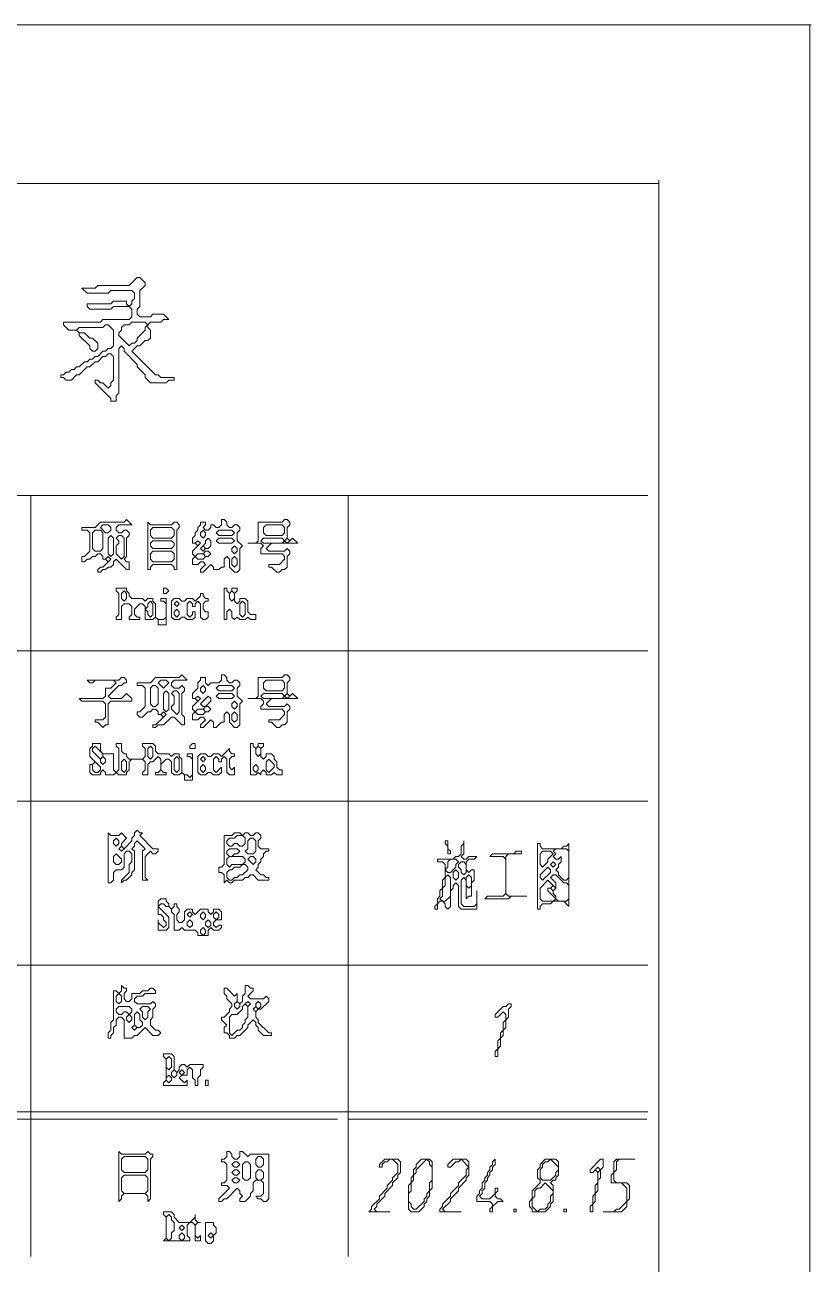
# Model space of a CAD drawing. Extents: x 58 to 1298, y 68 to 1824.
# Drawn here: x 999.3 to 1298, y 1353.1 to 1824 of the extents above; entities that cross this region are included whole.
import ezdxf

# ---------------------------------------------------------------- set-up
doc = ezdxf.new("R2010")
doc.units = 0
doc.layers.add('TRACE_STRAIGHT', color=5, linetype='Continuous', lineweight=0)
doc.layers.add('TRACE_TEXT_SYMBOL', color=6, linetype='Continuous', lineweight=0)

msp = doc.modelspace()

# ---------------------------------------------------------------- linework, layer by layer
at = {"layer": 'TRACE_STRAIGHT', "color": 5}
for p, q in [((59, 1824), (1298, 1824)), ((1297.54, 1824), (1297.54, 67.92)), ((205.36, 1763.68), (1240.14, 1763.68)), ((1240.14, 1765), (1240.14, 127)), ((675, 1645.23), (1236, 1645.23)), ((1001.62, 1645.23), (1001.62, 1356)), ((1122.13, 1645.23), (1122.13, 1356)), ((675, 1586.1), (1236, 1586.1)), ((675, 1529), (1236, 1529)), ((675, 1466.73), (1236, 1466.73)), ((208, 1410.96), (1236, 1410.96)), ((799.37, 1408.29), (1001.62, 1408.29)), ((1001.62, 1408.29), (1118.12, 1408.29)), ((1122.13, 1408.29), (1235.62, 1408.29))]:
    msp.add_line(p, q, dxfattribs=at)
at = {"layer": 'TRACE_TEXT_SYMBOL', "color": 6}
for points in [[(1042, 1728), (1039, 1725), (1027, 1725), (1026, 1724), (1021, 1724), (1023, 1722), (1031, 1722), (1032, 1723), (1040, 1723), (1041, 1722), (1041, 1720), (1040, 1719), (1040, 1718), (1039, 1717), (1038, 1718), (1038, 1719), (1033, 1719), (1032, 1718), (1023, 1718), (1023, 1717), (1024, 1716), (1032, 1716), (1033, 1717), (1039, 1717), (1040, 1716), (1040, 1713), (1039, 1712), (1029, 1712), (1028, 1711), (1014, 1711), (1014, 1710), (1016, 1708), (1019, 1708), (1020, 1707), (1020, 1706), (1024, 1702), (1024, 1701), (1025, 1700), (1026, 1700), (1027, 1701), (1027, 1703), (1025, 1705), (1024, 1705), (1022, 1707), (1020, 1707), (1019, 1708), (1020, 1709), (1029, 1709), (1030, 1710), (1031, 1710), (1033, 1708), (1033, 1702), (1032, 1701), (1031, 1701), (1030, 1700), (1029, 1700), (1027, 1698), (1026, 1698), (1025, 1697), (1024, 1697), (1023, 1696), (1022, 1696), (1020, 1694), (1019, 1694)], [(1052, 1712), (1054, 1712), (1052, 1714), (1048, 1714), (1047, 1713), (1043, 1713), (1042, 1714), (1042, 1716), (1043, 1717), (1043, 1723), (1045, 1725), (1045, 1726), (1043, 1728), (1042, 1728)], [(1019, 1694), (1018, 1693), (1017, 1693), (1016, 1692), (1015, 1692), (1014, 1691), (1013, 1691), (1013, 1690), (1014, 1690), (1015, 1689), (1017, 1689), (1019, 1691), (1020, 1691), (1023, 1694), (1024, 1694), (1026, 1696), (1027, 1696), (1029, 1698), (1030, 1698), (1031, 1699), (1032, 1699), (1033, 1698), (1033, 1689), (1032, 1688), (1032, 1687), (1031, 1686), (1029, 1688), (1028, 1688), (1027, 1689), (1026, 1689), (1026, 1688), (1032, 1682), (1032, 1681), (1034, 1681), (1034, 1683), (1035, 1684), (1035, 1701), (1036, 1702), (1037, 1701), (1037, 1700), (1042, 1695), (1042, 1694), (1045, 1691), (1045, 1690), (1047, 1688), (1053, 1688), (1054, 1689), (1056, 1689), (1056, 1690), (1051, 1690), (1050, 1691), (1049, 1691), (1040, 1700), (1042, 1702), (1043, 1702), (1045, 1704), (1046, 1704), (1047, 1705), (1047, 1708), (1046, 1709), (1046, 1710), (1047, 1711), (1051, 1711), (1052, 1712)], [(1025, 1551), (1025, 1550), (1024, 1549), (1024, 1546), (1026, 1544), (1025, 1543), (1024, 1543), (1024, 1540), (1025, 1539), (1028, 1539), (1028, 1540), (1029, 1541), (1030, 1540), (1030, 1539), (1033, 1539), (1034, 1540), (1035, 1539), (1038, 1539), (1038, 1540), (1039, 1541), (1039, 1544), (1040, 1545), (1044, 1545), (1045, 1544), (1045, 1541), (1044, 1540), (1044, 1539), (1046, 1539), (1046, 1543), (1047, 1544), (1048, 1544), (1050, 1546), (1051, 1545), (1051, 1541), (1050, 1540), (1049, 1540), (1049, 1539), (1053, 1539), (1053, 1540), (1052, 1540), (1051, 1541), (1051, 1543), (1053, 1545), (1054, 1545), (1055, 1544), (1055, 1540), (1056, 1539), (1058, 1539), (1059, 1540), (1060, 1539), (1060, 1537), (1063, 1537), (1063, 1547), (1061, 1547), (1061, 1546), (1062, 1546), (1063, 1545), (1063, 1539), (1062, 1538), (1061, 1539), (1060, 1539), (1059, 1540), (1059, 1545), (1058, 1546)], [(1058, 1546), (1058, 1547), (1056, 1547), (1055, 1546), (1054, 1547), (1050, 1547), (1049, 1548), (1049, 1550), (1048, 1551), (1044, 1551), (1044, 1550), (1045, 1549), (1045, 1546), (1044, 1545), (1039, 1545), (1038, 1546), (1038, 1547), (1037, 1547), (1036, 1548), (1036, 1551), (1034, 1551), (1034, 1550), (1035, 1549), (1035, 1541), (1034, 1540), (1033, 1541), (1033, 1547), (1029, 1547), (1028, 1548), (1028, 1551), (1025, 1551)], [(1051, 1492), (1050, 1491), (1050, 1486), (1051, 1486), (1052, 1485), (1052, 1484), (1053, 1483), (1053, 1482), (1052, 1481), (1050, 1483), (1050, 1484), (1050, 1480), (1053, 1480), (1054, 1481), (1054, 1485), (1050, 1489), (1051, 1490), (1052, 1490), (1053, 1489), (1054, 1489), (1055, 1488), (1055, 1487), (1056, 1486), (1056, 1480), (1058, 1480), (1059, 1481), (1060, 1480), (1064, 1480), (1065, 1479), (1065, 1478), (1069, 1478), (1069, 1480), (1070, 1481), (1071, 1480), (1073, 1480), (1074, 1481), (1074, 1482), (1073, 1482), (1072, 1481), (1071, 1482), (1071, 1483), (1072, 1484), (1074, 1484), (1074, 1487), (1073, 1488), (1071, 1488), (1071, 1487), (1070, 1486), (1069, 1487), (1069, 1488), (1066, 1488), (1064, 1486), (1063, 1487), (1063, 1488), (1061, 1488), (1060, 1487), (1060, 1484), (1059, 1483), (1058, 1483), (1057, 1484), (1057, 1486), (1058, 1487), (1058, 1488), (1057, 1489)], [(1057, 1489), (1057, 1490), (1056, 1490), (1056, 1489), (1055, 1488), (1054, 1489), (1054, 1490), (1053, 1491), (1053, 1492), (1051, 1492)]]:
    msp.add_lwpolyline(points, dxfattribs=at)
for points in [[(1039, 1710), (1040, 1711), (1045, 1711), (1046, 1710), (1045, 1709), (1045, 1708), (1042, 1705), (1042, 1704), (1041, 1703), (1040, 1703), (1039, 1702), (1035, 1706), (1035, 1707), (1036, 1708), (1036, 1709), (1037, 1710)], [(1038, 1636), (1037, 1635), (1028, 1635), (1026, 1633), (1021, 1633), (1021, 1632), (1023, 1632), (1024, 1631), (1024, 1624), (1022, 1622), (1021, 1622), (1021, 1620), (1022, 1620), (1023, 1621), (1024, 1621), (1025, 1622), (1026, 1622), (1027, 1623), (1028, 1623), (1029, 1622), (1029, 1621), (1030, 1621), (1031, 1620), (1029, 1618), (1028, 1618), (1027, 1617), (1027, 1616), (1028, 1616), (1029, 1617), (1030, 1617), (1031, 1618), (1032, 1618), (1033, 1619), (1033, 1620), (1034, 1621), (1038, 1617), (1039, 1617), (1039, 1620), (1038, 1620), (1037, 1621), (1038, 1622), (1038, 1629), (1039, 1630), (1039, 1631), (1038, 1632), (1037, 1632), (1036, 1631), (1035, 1631), (1034, 1632), (1034, 1633), (1035, 1634), (1040, 1634)], [(1028, 1633), (1029, 1634), (1031, 1634), (1032, 1633), (1032, 1632), (1031, 1631), (1030, 1631)], [(1046, 1635), (1046, 1617), (1047, 1617), (1047, 1618), (1048, 1619), (1055, 1619), (1056, 1618), (1056, 1617), (1057, 1617), (1057, 1632), (1058, 1633), (1058, 1634), (1057, 1635), (1056, 1635), (1055, 1634), (1047, 1634)], [(1074, 1636), (1074, 1634), (1073, 1633), (1072, 1633), (1071, 1634), (1070, 1634), (1070, 1633), (1069, 1632), (1068, 1632), (1067, 1633), (1068, 1634), (1068, 1635), (1066, 1635), (1066, 1634), (1065, 1633), (1065, 1632), (1064, 1631), (1064, 1630), (1063, 1629), (1063, 1627), (1064, 1627), (1065, 1626), (1063, 1624), (1063, 1623), (1064, 1622), (1063, 1621), (1063, 1619), (1065, 1619), (1066, 1620), (1067, 1620), (1068, 1619), (1066, 1617), (1066, 1616), (1067, 1616), (1070, 1619), (1071, 1618), (1071, 1617), (1073, 1617), (1074, 1618), (1075, 1618), (1075, 1621), (1076, 1622), (1077, 1621), (1077, 1618), (1079, 1616), (1080, 1616), (1081, 1617), (1081, 1625), (1082, 1626), (1080, 1628), (1080, 1631), (1081, 1632), (1081, 1633), (1080, 1634), (1079, 1634), (1078, 1633), (1077, 1633), (1076, 1634), (1076, 1635), (1075, 1636)], [(1098, 1636), (1097, 1635), (1088, 1635), (1088, 1628), (1087, 1627), (1084, 1627), (1089, 1627), (1090, 1626), (1089, 1625), (1089, 1623), (1097, 1623), (1098, 1622), (1098, 1621), (1096, 1619), (1092, 1619), (1092, 1618), (1093, 1618), (1095, 1616), (1096, 1616), (1097, 1617), (1098, 1617), (1099, 1618), (1099, 1622), (1100, 1623), (1100, 1624), (1099, 1625), (1098, 1624), (1092, 1624), (1091, 1625), (1093, 1627), (1103, 1627), (1101, 1629), (1100, 1628), (1099, 1629), (1099, 1633), (1100, 1634), (1100, 1635), (1099, 1636)], [(1090, 1633), (1091, 1634), (1097, 1634), (1098, 1633), (1098, 1631), (1097, 1630), (1091, 1630), (1090, 1631)], [(1025, 1631), (1026, 1632), (1028, 1632), (1029, 1631), (1029, 1625), (1028, 1624), (1026, 1624), (1025, 1625)], [(1031, 1629), (1032, 1630), (1033, 1629), (1033, 1623), (1032, 1622), (1031, 1623)], [(1034, 1629), (1035, 1630), (1036, 1630), (1037, 1629), (1037, 1622), (1036, 1621), (1034, 1623), (1034, 1626), (1035, 1627), (1035, 1628)], [(1047, 1632), (1048, 1633), (1055, 1633), (1056, 1632), (1056, 1630), (1055, 1629), (1048, 1629), (1047, 1630)], [(1066, 1631), (1067, 1632), (1068, 1631), (1068, 1630), (1067, 1629), (1066, 1630)], [(1072, 1631), (1073, 1632), (1078, 1632), (1079, 1631), (1078, 1630), (1073, 1630)], [(1047, 1627), (1048, 1628), (1055, 1628), (1056, 1627), (1056, 1626), (1055, 1625), (1048, 1625), (1047, 1626)], [(1064, 1627), (1065, 1628), (1066, 1627), (1065, 1626)], [(1066, 1625), (1067, 1626), (1068, 1625), (1067, 1624)], [(1068, 1628), (1069, 1629), (1070, 1628), (1070, 1626), (1069, 1625), (1068, 1625), (1067, 1626), (1068, 1627)], [(1072, 1628), (1073, 1629), (1078, 1629), (1079, 1628), (1078, 1627), (1073, 1627)], [(1078, 1625), (1079, 1626), (1080, 1625), (1080, 1624), (1079, 1623), (1078, 1624)], [(1089, 1628), (1090, 1629), (1097, 1629), (1098, 1628), (1097, 1627), (1090, 1627)], [(1098, 1628), (1099, 1629), (1100, 1628), (1099, 1627)], [(1030, 1621), (1031, 1622), (1032, 1621), (1031, 1620)], [(1047, 1623), (1048, 1624), (1055, 1624), (1056, 1623), (1056, 1621), (1055, 1620), (1048, 1620), (1047, 1621)], [(1064, 1622), (1065, 1623), (1067, 1623), (1068, 1622), (1067, 1621), (1065, 1621)], [(1067, 1623), (1068, 1624), (1069, 1624), (1070, 1623), (1069, 1622), (1068, 1622)], [(1078, 1621), (1079, 1622), (1080, 1621), (1080, 1619), (1079, 1618), (1078, 1619)], [(1034, 1610), (1034, 1609), (1035, 1608), (1035, 1600), (1034, 1599), (1034, 1598), (1036, 1598), (1036, 1603), (1037, 1604), (1039, 1604), (1040, 1603), (1040, 1600), (1039, 1599), (1039, 1598), (1043, 1598), (1043, 1599), (1042, 1599), (1041, 1600), (1041, 1602), (1043, 1604), (1044, 1604), (1045, 1603), (1045, 1598), (1048, 1598), (1049, 1599), (1050, 1598), (1050, 1596), (1053, 1596), (1053, 1606), (1051, 1606), (1051, 1605), (1052, 1605), (1053, 1604), (1053, 1599), (1052, 1598), (1050, 1598), (1049, 1599), (1049, 1604), (1048, 1605), (1048, 1606), (1046, 1606), (1045, 1605), (1044, 1606), (1040, 1606), (1039, 1607), (1039, 1608), (1038, 1609), (1038, 1610)], [(1036, 1608), (1037, 1609), (1038, 1608), (1038, 1606), (1037, 1605), (1036, 1606)], [(1052, 1610), (1052, 1608), (1053, 1608), (1054, 1609), (1053, 1610)], [(1066, 1608), (1066, 1607), (1064, 1605), (1063, 1606), (1061, 1606), (1060, 1605), (1059, 1605), (1058, 1606), (1056, 1606), (1055, 1605), (1055, 1599), (1056, 1598), (1058, 1598), (1059, 1599), (1060, 1599), (1061, 1598), (1063, 1598), (1064, 1599), (1064, 1601), (1063, 1601), (1063, 1600), (1062, 1599), (1061, 1600), (1061, 1604), (1062, 1605), (1063, 1604), (1063, 1603), (1064, 1603), (1064, 1604), (1065, 1605), (1066, 1604), (1066, 1599), (1067, 1598), (1068, 1598), (1069, 1599), (1069, 1601), (1068, 1601), (1067, 1602), (1067, 1604), (1068, 1605), (1069, 1605), (1069, 1606), (1068, 1606), (1067, 1607), (1067, 1608)], [(1075, 1610), (1075, 1598), (1076, 1598), (1076, 1601), (1077, 1602), (1078, 1601), (1078, 1599), (1079, 1598), (1080, 1599), (1081, 1598), (1083, 1598), (1084, 1599), (1085, 1598), (1087, 1598), (1087, 1600), (1085, 1600), (1084, 1601), (1084, 1605), (1083, 1606), (1081, 1606), (1081, 1605), (1080, 1604), (1079, 1605), (1079, 1608), (1080, 1609), (1080, 1610), (1078, 1610), (1078, 1609), (1077, 1608), (1076, 1609), (1076, 1610)], [(1077, 1608), (1078, 1609), (1079, 1608), (1079, 1606), (1078, 1605), (1077, 1606)], [(1046, 1604), (1047, 1605), (1048, 1604), (1048, 1600), (1047, 1599), (1046, 1600), (1046, 1601), (1045, 1602), (1046, 1603)], [(1056, 1604), (1057, 1605), (1058, 1604), (1057, 1603)], [(1056, 1601), (1057, 1602), (1058, 1601), (1058, 1600), (1057, 1599), (1056, 1600)], [(1081, 1604), (1082, 1605), (1083, 1604), (1083, 1600), (1082, 1599), (1081, 1600)], [(1036, 1576), (1035, 1575), (1023, 1575), (1024, 1574), (1025, 1574), (1026, 1575), (1033, 1575), (1034, 1574), (1032, 1572), (1030, 1572), (1030, 1569), (1029, 1568), (1020, 1568), (1021, 1567), (1029, 1567), (1030, 1566), (1030, 1561), (1029, 1560), (1026, 1560), (1026, 1559), (1027, 1559), (1029, 1557), (1030, 1558), (1031, 1558), (1031, 1566), (1032, 1567), (1040, 1567), (1040, 1568), (1038, 1570), (1036, 1568), (1032, 1568), (1031, 1569), (1035, 1573), (1036, 1573), (1037, 1574), (1038, 1574), (1038, 1575), (1037, 1576)], [(1059, 1577), (1058, 1576), (1049, 1576), (1047, 1574), (1042, 1574), (1042, 1573), (1044, 1573), (1045, 1572), (1045, 1565), (1043, 1563), (1042, 1563), (1042, 1562), (1043, 1561), (1044, 1561), (1046, 1563), (1047, 1563), (1048, 1564), (1049, 1564), (1050, 1563), (1050, 1562), (1051, 1562), (1052, 1561), (1049, 1558), (1048, 1558), (1048, 1557), (1049, 1557), (1050, 1558), (1052, 1558), (1055, 1561), (1056, 1561), (1059, 1558), (1060, 1558), (1060, 1561), (1059, 1562), (1059, 1570), (1060, 1571), (1060, 1572), (1059, 1573), (1058, 1572), (1056, 1572), (1055, 1573), (1055, 1574), (1056, 1575), (1061, 1575)], [(1047, 1572), (1048, 1573), (1049, 1573), (1050, 1572), (1050, 1566), (1049, 1565), (1048, 1565), (1047, 1566)], [(1050, 1574), (1051, 1575), (1053, 1575), (1054, 1574), (1052, 1572)], [(1074, 1577), (1074, 1575), (1073, 1574), (1070, 1574), (1069, 1573), (1068, 1574), (1068, 1576), (1066, 1576), (1066, 1575), (1065, 1574), (1065, 1572), (1063, 1570), (1063, 1568), (1064, 1568), (1065, 1567), (1063, 1565), (1063, 1564), (1064, 1563), (1063, 1562), (1063, 1560), (1065, 1560), (1066, 1561), (1067, 1561), (1068, 1560), (1066, 1558), (1066, 1557), (1067, 1557), (1070, 1560), (1071, 1559), (1071, 1557), (1072, 1557), (1074, 1559), (1075, 1559), (1075, 1562), (1076, 1563), (1077, 1562), (1077, 1559), (1079, 1557), (1080, 1557), (1081, 1558), (1081, 1566), (1082, 1567), (1080, 1569), (1080, 1572), (1081, 1573), (1081, 1574), (1080, 1575), (1079, 1575), (1078, 1574), (1077, 1574), (1076, 1575), (1076, 1576), (1075, 1577)], [(1066, 1572), (1067, 1573), (1068, 1572), (1068, 1571), (1067, 1570), (1066, 1571)], [(1072, 1572), (1073, 1573), (1078, 1573), (1079, 1572), (1078, 1571), (1073, 1571)], [(1098, 1577), (1097, 1576), (1088, 1576), (1088, 1569), (1087, 1568), (1084, 1568), (1089, 1568), (1090, 1567), (1090, 1566), (1089, 1565), (1089, 1564), (1097, 1564), (1098, 1563), (1098, 1562), (1096, 1560), (1092, 1560), (1092, 1559), (1093, 1559), (1095, 1557), (1096, 1557), (1097, 1558), (1098, 1558), (1099, 1559), (1099, 1563), (1100, 1564), (1100, 1565), (1099, 1566), (1098, 1565), (1092, 1565), (1091, 1566), (1093, 1568), (1103, 1568), (1101, 1570), (1100, 1569), (1099, 1570), (1099, 1574), (1100, 1575), (1100, 1576), (1099, 1577)], [(1090, 1574), (1091, 1575), (1097, 1575), (1098, 1574), (1098, 1572), (1097, 1571), (1091, 1571), (1090, 1572)], [(1052, 1570), (1053, 1571), (1054, 1570), (1054, 1564), (1053, 1563), (1052, 1564)], [(1055, 1570), (1056, 1571), (1057, 1571), (1058, 1570), (1058, 1563), (1057, 1562), (1055, 1564), (1055, 1565), (1056, 1566), (1056, 1569)], [(1064, 1568), (1065, 1569), (1066, 1568), (1065, 1567)], [(1069, 1569), (1070, 1568), (1070, 1567), (1068, 1565), (1067, 1565), (1066, 1566)], [(1072, 1569), (1073, 1570), (1078, 1570), (1079, 1569), (1078, 1568), (1073, 1568)], [(1089, 1569), (1090, 1570), (1097, 1570), (1098, 1569), (1097, 1568), (1090, 1568)], [(1098, 1569), (1099, 1570), (1100, 1569), (1099, 1568)], [(1064, 1563), (1065, 1564), (1067, 1564), (1068, 1563), (1067, 1562), (1065, 1562)], [(1067, 1564), (1068, 1565), (1069, 1565), (1070, 1564), (1069, 1563), (1068, 1563)], [(1078, 1566), (1079, 1567), (1080, 1566), (1080, 1565), (1079, 1564), (1078, 1565)], [(1051, 1562), (1052, 1563), (1053, 1562), (1052, 1561)], [(1078, 1562), (1079, 1563), (1080, 1562), (1080, 1560), (1079, 1559), (1078, 1560)], [(1025, 1549), (1026, 1550), (1029, 1547), (1029, 1546), (1028, 1545), (1025, 1548)], [(1046, 1549), (1047, 1550), (1048, 1549), (1048, 1546), (1047, 1545), (1046, 1546)], [(1063, 1551), (1062, 1550), (1062, 1549), (1064, 1549), (1064, 1551)], [(1085, 1551), (1085, 1539), (1087, 1539), (1088, 1540), (1089, 1539), (1089, 1540), (1090, 1541), (1091, 1540), (1091, 1539), (1093, 1539), (1094, 1540), (1095, 1539), (1097, 1539), (1097, 1541), (1096, 1541), (1095, 1542), (1095, 1544), (1094, 1545), (1094, 1546), (1093, 1547), (1091, 1547), (1091, 1546), (1090, 1545), (1089, 1546), (1089, 1549), (1090, 1550), (1090, 1551), (1088, 1551), (1088, 1550), (1087, 1549), (1086, 1550), (1086, 1551)], [(1087, 1549), (1088, 1550), (1089, 1549), (1089, 1547), (1088, 1546), (1087, 1547)], [(1028, 1545), (1029, 1546), (1030, 1545), (1030, 1544), (1029, 1543), (1028, 1544)], [(1036, 1544), (1037, 1545), (1038, 1544), (1038, 1541), (1037, 1540), (1036, 1541)], [(1056, 1545), (1057, 1546), (1058, 1545), (1058, 1541), (1057, 1540), (1056, 1541)], [(1077, 1549), (1074, 1546), (1073, 1547), (1071, 1547), (1070, 1546), (1069, 1546), (1068, 1547), (1066, 1547), (1065, 1546), (1065, 1540), (1066, 1539), (1068, 1539), (1069, 1540), (1070, 1540), (1071, 1539), (1073, 1539), (1074, 1540), (1074, 1542), (1072, 1540), (1071, 1541), (1071, 1545), (1072, 1546), (1073, 1545), (1073, 1544), (1074, 1544), (1074, 1545), (1075, 1546), (1076, 1545), (1076, 1540), (1077, 1539), (1079, 1539), (1079, 1542), (1078, 1541), (1077, 1542), (1077, 1545), (1078, 1546), (1079, 1546), (1079, 1547), (1078, 1547), (1077, 1548)], [(1066, 1545), (1067, 1546), (1068, 1545), (1067, 1544)], [(1091, 1544), (1092, 1545), (1094, 1543), (1094, 1542), (1092, 1540), (1091, 1541)], [(1025, 1543), (1026, 1544), (1028, 1542), (1028, 1541), (1027, 1540), (1026, 1540), (1025, 1541)], [(1066, 1542), (1067, 1543), (1068, 1542), (1068, 1541), (1067, 1540), (1066, 1541)], [(1086, 1542), (1087, 1543), (1088, 1542), (1088, 1541), (1087, 1540), (1086, 1541)], [(1042, 1518), (1041, 1517), (1041, 1516), (1040, 1515), (1040, 1514), (1037, 1511), (1036, 1512), (1036, 1513), (1038, 1515), (1036, 1517), (1035, 1516), (1032, 1516), (1031, 1517), (1031, 1498), (1032, 1498), (1033, 1499), (1033, 1502), (1034, 1503), (1036, 1503), (1037, 1504), (1037, 1509), (1038, 1510), (1039, 1510), (1040, 1509), (1040, 1506), (1039, 1505), (1039, 1502), (1036, 1499), (1036, 1498), (1037, 1499), (1038, 1499), (1040, 1501), (1040, 1502), (1041, 1503), (1041, 1510), (1040, 1511), (1041, 1512), (1041, 1513), (1042, 1514), (1045, 1511), (1044, 1510), (1044, 1499), (1046, 1499), (1045, 1500), (1045, 1508), (1047, 1510), (1048, 1509), (1049, 1509), (1050, 1510), (1050, 1511), (1048, 1511), (1043, 1516), (1044, 1517), (1043, 1517)], [(1079, 1517), (1078, 1516), (1075, 1516), (1075, 1505), (1074, 1504), (1073, 1504), (1073, 1502), (1074, 1502), (1075, 1501), (1075, 1498), (1076, 1499), (1077, 1498), (1078, 1498), (1079, 1499), (1082, 1499), (1083, 1500), (1084, 1500), (1085, 1501), (1086, 1501), (1088, 1499), (1092, 1499), (1092, 1500), (1091, 1500), (1090, 1501), (1089, 1501), (1087, 1503), (1088, 1504), (1088, 1505), (1089, 1506), (1089, 1507), (1090, 1508), (1090, 1509), (1091, 1510), (1092, 1510), (1092, 1511), (1089, 1511), (1088, 1512), (1088, 1514), (1089, 1515), (1089, 1516), (1088, 1517), (1087, 1517), (1086, 1516), (1085, 1516), (1084, 1517), (1083, 1517), (1082, 1516), (1081, 1517)], [(1033, 1514), (1034, 1515), (1035, 1514), (1035, 1513), (1034, 1512), (1033, 1513)], [(1035, 1511), (1036, 1512), (1037, 1511), (1036, 1510)], [(1079, 1515), (1080, 1516), (1082, 1516), (1083, 1515), (1083, 1513), (1082, 1512), (1081, 1512), (1080, 1513), (1079, 1513), (1078, 1512), (1077, 1512), (1076, 1513), (1076, 1514), (1077, 1515)], [(1084, 1514), (1085, 1515), (1086, 1515), (1087, 1514), (1087, 1510), (1086, 1509), (1084, 1509), (1083, 1510), (1084, 1511)], [(1166, 1514), (1166, 1513), (1165, 1512), (1165, 1509), (1164, 1508), (1163, 1508), (1162, 1507), (1156, 1507), (1156, 1506), (1158, 1506), (1159, 1505), (1159, 1500), (1158, 1499), (1158, 1496), (1157, 1495), (1157, 1493), (1156, 1492), (1156, 1490), (1155, 1489), (1155, 1488), (1156, 1488), (1156, 1490), (1157, 1491), (1158, 1491), (1159, 1490), (1159, 1489), (1160, 1488), (1161, 1489), (1161, 1495), (1162, 1496), (1162, 1497), (1163, 1498), (1164, 1497), (1164, 1489), (1165, 1488), (1171, 1488), (1171, 1495), (1171, 1490), (1170, 1489), (1166, 1489), (1165, 1490), (1165, 1499), (1166, 1500), (1167, 1499), (1167, 1492), (1168, 1493), (1169, 1493), (1169, 1498), (1170, 1499), (1170, 1503), (1169, 1503), (1168, 1502), (1167, 1503), (1167, 1506), (1168, 1507), (1170, 1507), (1171, 1508), (1168, 1508), (1167, 1507), (1166, 1507), (1165, 1508), (1166, 1509)], [(1159, 1514), (1159, 1513), (1160, 1512), (1160, 1509), (1161, 1509), (1161, 1510), (1160, 1511), (1160, 1514)], [(1194, 1513), (1194, 1488), (1195, 1488), (1195, 1489), (1196, 1490), (1199, 1490), (1200, 1491), (1204, 1491), (1206, 1489), (1206, 1513), (1205, 1512), (1204, 1512), (1203, 1511), (1196, 1511), (1195, 1512), (1195, 1513)], [(1033, 1508), (1034, 1509), (1036, 1507), (1036, 1506), (1035, 1505), (1034, 1505), (1033, 1506)], [(1076, 1510), (1077, 1511), (1080, 1511), (1081, 1510), (1080, 1509), (1079, 1509), (1078, 1508), (1077, 1508), (1076, 1509)], [(1076, 1507), (1077, 1508), (1082, 1508), (1083, 1507), (1083, 1506), (1082, 1505), (1078, 1505), (1077, 1504), (1076, 1505)], [(1084, 1507), (1085, 1508), (1086, 1508), (1087, 1507), (1087, 1506), (1086, 1505)], [(1160, 1506), (1161, 1507), (1163, 1507), (1164, 1506), (1163, 1505), (1163, 1504), (1161, 1502), (1160, 1502), (1159, 1503), (1160, 1504)], [(1186, 1510), (1185, 1509), (1177, 1509), (1176, 1508), (1181, 1508), (1182, 1507), (1182, 1494), (1181, 1493), (1175, 1493), (1174, 1492), (1183, 1492), (1184, 1493), (1190, 1493), (1183, 1493), (1182, 1494), (1182, 1508), (1183, 1509), (1188, 1509), (1188, 1510)], [(1195, 1509), (1196, 1510), (1199, 1510), (1200, 1509), (1198, 1507), (1198, 1506), (1196, 1504), (1195, 1505)], [(1200, 1510), (1201, 1511), (1205, 1511), (1206, 1510), (1206, 1500), (1205, 1499), (1204, 1499), (1202, 1501), (1202, 1502), (1201, 1503), (1202, 1504), (1202, 1505), (1203, 1506), (1203, 1508), (1202, 1507), (1201, 1507), (1200, 1508), (1201, 1509)], [(1081, 1504), (1082, 1505), (1083, 1505), (1084, 1504), (1084, 1503), (1082, 1501), (1081, 1501), (1080, 1500), (1079, 1500), (1078, 1499), (1077, 1499), (1076, 1500), (1076, 1502), (1077, 1503), (1078, 1503), (1079, 1504)], [(1162, 1502), (1163, 1503), (1164, 1502), (1164, 1500), (1163, 1499), (1162, 1500)], [(1164, 1505), (1165, 1506), (1166, 1506), (1167, 1505), (1167, 1502), (1166, 1501), (1165, 1502), (1165, 1503), (1164, 1504)], [(1198, 1504), (1199, 1503), (1199, 1502), (1196, 1499), (1195, 1500), (1195, 1501)], [(1199, 1505), (1200, 1506), (1201, 1505), (1200, 1504)], [(1159, 1500), (1160, 1501), (1161, 1500), (1161, 1493), (1159, 1491), (1158, 1491), (1157, 1492), (1158, 1493), (1158, 1496), (1159, 1497)], [(1167, 1500), (1168, 1501), (1169, 1500), (1169, 1497), (1168, 1496), (1167, 1497)], [(1198, 1499), (1200, 1497), (1199, 1496), (1198, 1496), (1198, 1495), (1201, 1492), (1200, 1491), (1196, 1491), (1195, 1492), (1195, 1496)], [(1199, 1500), (1200, 1501), (1201, 1501), (1204, 1498), (1205, 1498), (1206, 1497), (1206, 1492), (1205, 1491), (1202, 1491), (1201, 1492), (1201, 1493), (1200, 1494), (1200, 1495), (1201, 1496), (1201, 1498)], [(1199, 1496), (1200, 1497), (1201, 1496), (1200, 1495)], [(1061, 1486), (1062, 1487), (1063, 1486), (1062, 1485)], [(1061, 1483), (1062, 1484), (1063, 1483), (1063, 1482), (1062, 1481), (1061, 1482)], [(1066, 1486), (1067, 1487), (1068, 1486), (1068, 1485), (1067, 1484), (1066, 1485)], [(1068, 1483), (1069, 1484), (1070, 1483), (1070, 1482), (1069, 1481), (1068, 1482)], [(1071, 1486), (1072, 1487), (1073, 1486), (1073, 1485), (1072, 1484), (1071, 1485)], [(1066, 1480), (1067, 1481), (1068, 1480), (1068, 1479), (1067, 1478), (1066, 1479)], [(1036, 1459), (1036, 1457), (1035, 1456), (1034, 1457), (1033, 1457), (1033, 1446), (1032, 1445), (1032, 1442), (1031, 1441), (1031, 1439), (1032, 1439), (1032, 1440), (1033, 1441), (1033, 1443), (1034, 1444), (1034, 1446), (1035, 1447), (1036, 1447), (1037, 1446), (1037, 1439), (1040, 1439), (1041, 1440), (1042, 1440), (1045, 1443), (1048, 1440), (1050, 1440), (1051, 1441), (1050, 1442), (1049, 1442), (1047, 1444), (1047, 1446), (1048, 1447), (1048, 1450), (1049, 1451), (1049, 1452), (1048, 1453), (1047, 1452), (1042, 1452), (1041, 1453), (1041, 1454), (1042, 1455), (1044, 1455), (1045, 1456), (1049, 1456), (1049, 1457), (1048, 1458), (1047, 1458), (1046, 1457), (1044, 1457), (1043, 1456), (1040, 1456), (1040, 1454), (1039, 1453), (1038, 1453), (1037, 1454), (1037, 1456), (1038, 1457), (1038, 1458), (1037, 1458)], [(1034, 1455), (1035, 1456), (1036, 1455), (1036, 1453), (1035, 1452), (1034, 1453)], [(1083, 1459), (1083, 1456), (1082, 1455), (1082, 1453), (1081, 1452), (1080, 1453), (1080, 1456), (1079, 1455), (1076, 1458), (1075, 1458), (1075, 1456), (1076, 1455), (1076, 1454), (1078, 1452), (1078, 1451), (1077, 1450), (1077, 1449), (1075, 1447), (1074, 1447), (1074, 1446), (1076, 1444), (1075, 1443), (1075, 1441), (1076, 1441), (1077, 1440), (1077, 1439), (1079, 1439), (1080, 1440), (1081, 1440), (1084, 1443), (1084, 1444), (1086, 1446), (1087, 1445), (1087, 1444), (1088, 1443), (1088, 1442), (1090, 1440), (1093, 1440), (1093, 1441), (1092, 1441), (1088, 1445), (1088, 1446), (1087, 1447), (1087, 1449), (1088, 1450), (1089, 1450), (1092, 1453), (1092, 1454), (1091, 1455), (1090, 1454), (1085, 1454), (1084, 1455), (1086, 1457), (1086, 1458), (1085, 1458), (1084, 1459)], [(1034, 1450), (1035, 1451), (1039, 1451), (1040, 1450), (1040, 1449), (1039, 1448), (1038, 1449), (1037, 1449), (1036, 1448), (1035, 1448), (1034, 1449)], [(1043, 1450), (1044, 1451), (1046, 1451), (1047, 1450), (1046, 1449), (1046, 1447), (1045, 1446), (1044, 1447), (1044, 1449)], [(1082, 1451), (1083, 1452), (1084, 1451), (1084, 1447), (1083, 1446), (1083, 1445), (1082, 1444), (1082, 1443), (1081, 1442), (1080, 1442), (1078, 1440), (1077, 1441), (1077, 1447), (1078, 1448), (1080, 1448), (1082, 1450)], [(1079, 1452), (1080, 1453), (1081, 1452), (1081, 1451), (1080, 1450), (1079, 1451)], [(1083, 1452), (1084, 1453), (1085, 1452), (1084, 1451)], [(1086, 1450), (1087, 1451), (1088, 1450), (1087, 1449)], [(1087, 1452), (1088, 1453), (1089, 1452), (1089, 1451), (1088, 1450), (1087, 1451)], [(1183, 1452), (1182, 1451), (1181, 1451), (1178, 1448), (1178, 1447), (1179, 1447), (1181, 1449), (1182, 1448), (1182, 1446), (1181, 1445), (1181, 1442), (1180, 1441), (1180, 1439), (1179, 1438), (1179, 1435), (1178, 1434), (1178, 1432), (1179, 1432), (1179, 1435), (1180, 1436), (1180, 1439), (1181, 1440), (1181, 1442), (1182, 1443), (1182, 1446), (1183, 1447), (1183, 1450), (1184, 1451), (1184, 1452)], [(1038, 1447), (1039, 1448), (1040, 1447), (1040, 1446), (1039, 1445), (1038, 1446)], [(1041, 1448), (1042, 1449), (1043, 1448), (1043, 1446), (1044, 1445), (1044, 1444), (1043, 1443), (1042, 1443), (1041, 1444)], [(1040, 1443), (1041, 1444), (1042, 1443), (1041, 1442)], [(1052, 1433), (1052, 1432), (1053, 1431), (1053, 1423), (1052, 1422), (1052, 1421), (1061, 1421), (1061, 1423), (1060, 1422), (1058, 1424), (1059, 1425), (1061, 1425), (1061, 1427), (1062, 1428), (1063, 1427), (1063, 1424), (1064, 1423), (1064, 1421), (1065, 1421), (1065, 1424), (1066, 1425), (1066, 1427), (1067, 1428), (1067, 1429), (1062, 1429), (1061, 1428), (1060, 1429), (1059, 1429), (1058, 1428), (1058, 1427), (1057, 1426), (1056, 1427), (1056, 1432), (1055, 1433)], [(1053, 1431), (1054, 1432), (1055, 1431), (1055, 1428), (1054, 1427), (1053, 1428)], [(1055, 1426), (1056, 1427), (1057, 1426), (1057, 1425), (1056, 1424), (1055, 1425)], [(1058, 1426), (1059, 1427), (1060, 1426), (1059, 1425)], [(1053, 1424), (1054, 1425), (1055, 1424), (1055, 1423), (1054, 1422), (1053, 1423)], [(1068, 1423), (1068, 1421), (1069, 1421), (1069, 1423)], [(1035, 1396), (1035, 1377), (1036, 1378), (1036, 1379), (1037, 1380), (1045, 1380), (1046, 1379), (1046, 1377), (1047, 1378), (1047, 1393), (1048, 1394), (1048, 1395), (1047, 1395), (1046, 1396), (1045, 1395), (1036, 1395)], [(1036, 1393), (1037, 1394), (1045, 1394), (1046, 1393), (1046, 1389), (1045, 1388), (1037, 1388), (1036, 1389)], [(1076, 1396), (1076, 1394), (1075, 1393), (1074, 1393), (1074, 1392), (1075, 1392), (1076, 1391), (1076, 1385), (1075, 1384), (1074, 1384), (1074, 1383), (1076, 1383), (1077, 1382), (1073, 1378), (1073, 1377), (1074, 1377), (1075, 1378), (1076, 1378), (1080, 1382), (1081, 1381), (1081, 1380), (1082, 1379), (1081, 1378), (1081, 1377), (1083, 1377), (1085, 1379), (1085, 1380), (1086, 1381), (1086, 1384), (1087, 1385), (1089, 1385), (1090, 1384), (1090, 1380), (1089, 1379), (1087, 1379), (1088, 1378), (1089, 1378), (1090, 1377), (1091, 1377), (1092, 1378), (1092, 1395), (1085, 1395), (1084, 1394), (1082, 1396), (1081, 1396), (1081, 1394), (1080, 1393), (1079, 1393), (1078, 1394), (1078, 1395), (1077, 1396)], [(1087, 1393), (1088, 1394), (1089, 1394), (1090, 1393), (1090, 1391), (1089, 1390), (1088, 1390), (1087, 1391)], [(1078, 1391), (1079, 1392), (1080, 1392), (1081, 1391), (1080, 1390), (1079, 1390)], [(1082, 1391), (1083, 1392), (1084, 1392), (1085, 1391), (1085, 1386), (1084, 1385), (1083, 1385), (1082, 1386)], [(1136, 1393), (1134, 1391), (1134, 1390), (1135, 1390), (1135, 1391), (1136, 1392), (1137, 1392), (1138, 1393), (1139, 1393), (1141, 1391), (1141, 1388), (1139, 1386), (1139, 1385), (1137, 1383), (1137, 1382), (1134, 1379), (1134, 1378), (1131, 1375), (1131, 1374), (1130, 1373), (1138, 1373), (1133, 1373), (1132, 1374), (1133, 1375), (1133, 1376), (1136, 1379), (1136, 1380), (1139, 1383), (1139, 1384), (1141, 1386), (1141, 1387), (1142, 1388), (1142, 1392), (1141, 1393)], [(1150, 1393), (1148, 1391), (1148, 1390), (1147, 1389), (1147, 1387), (1146, 1386), (1146, 1384), (1145, 1383), (1145, 1374), (1146, 1373), (1149, 1373), (1151, 1375), (1151, 1376), (1152, 1377), (1152, 1378), (1153, 1379), (1153, 1381), (1154, 1382), (1154, 1392), (1153, 1393)], [(1152, 1393), (1153, 1392), (1153, 1391), (1154, 1390), (1154, 1385), (1153, 1384), (1153, 1381), (1152, 1380), (1152, 1379), (1151, 1378), (1151, 1377), (1148, 1374), (1147, 1374), (1146, 1375), (1146, 1376), (1145, 1377), (1145, 1380), (1146, 1381), (1146, 1384), (1147, 1385), (1147, 1387), (1148, 1388), (1148, 1389)], [(1162, 1393), (1160, 1391), (1160, 1390), (1161, 1390), (1163, 1392), (1164, 1392), (1165, 1393), (1168, 1390), (1167, 1389), (1167, 1387), (1164, 1384), (1164, 1383), (1161, 1380), (1161, 1379), (1158, 1376), (1158, 1375), (1157, 1374), (1157, 1373), (1165, 1373), (1159, 1373), (1158, 1374), (1161, 1377), (1161, 1378), (1164, 1381), (1164, 1382), (1167, 1385), (1167, 1386), (1168, 1387), (1168, 1392), (1167, 1393)], [(1178, 1393), (1177, 1392), (1177, 1391), (1176, 1390), (1176, 1389), (1175, 1388), (1175, 1387), (1174, 1386), (1174, 1385), (1173, 1384), (1173, 1382), (1172, 1381), (1172, 1380), (1171, 1379), (1171, 1377), (1176, 1377), (1177, 1376), (1177, 1375), (1176, 1374), (1176, 1373), (1177, 1373), (1177, 1375), (1179, 1377), (1181, 1377), (1180, 1378), (1179, 1378), (1178, 1379), (1178, 1380), (1179, 1381), (1179, 1382), (1178, 1382), (1178, 1380), (1176, 1378), (1173, 1378), (1172, 1379), (1173, 1380), (1173, 1381), (1174, 1382), (1174, 1384), (1175, 1385), (1175, 1386), (1176, 1387), (1176, 1388), (1177, 1389), (1177, 1390), (1178, 1391)], [(1197, 1393), (1195, 1391), (1195, 1390), (1194, 1389), (1194, 1386), (1195, 1385), (1195, 1384), (1192, 1381), (1192, 1378), (1191, 1377), (1191, 1375), (1192, 1374), (1192, 1373), (1197, 1373), (1199, 1375), (1199, 1376), (1200, 1377), (1200, 1383), (1199, 1384), (1200, 1385), (1201, 1385), (1201, 1386), (1202, 1387), (1202, 1392), (1201, 1393)], [(1198, 1392), (1199, 1393), (1202, 1390), (1202, 1389), (1201, 1388), (1201, 1387), (1199, 1385), (1196, 1385), (1195, 1386), (1195, 1389), (1196, 1390), (1196, 1391), (1197, 1392)], [(1218, 1393), (1214, 1389), (1214, 1388), (1215, 1388), (1216, 1389), (1217, 1388), (1217, 1384), (1216, 1383), (1216, 1380), (1215, 1379), (1215, 1376), (1214, 1375), (1214, 1373), (1215, 1373), (1215, 1376), (1216, 1377), (1216, 1380), (1217, 1381), (1217, 1385), (1218, 1386), (1218, 1389), (1219, 1390), (1219, 1393)], [(1216, 1389), (1217, 1390), (1218, 1389), (1217, 1388)], [(1224, 1393), (1223, 1392), (1223, 1388), (1222, 1387), (1222, 1384), (1226, 1384), (1228, 1382), (1228, 1377), (1225, 1374), (1224, 1374), (1223, 1373), (1219, 1373), (1226, 1373), (1228, 1375), (1228, 1377), (1229, 1378), (1229, 1383), (1228, 1384), (1224, 1384), (1223, 1385), (1223, 1388), (1224, 1389), (1224, 1392), (1225, 1393), (1231, 1393)], [(1036, 1386), (1037, 1387), (1045, 1387), (1046, 1386), (1046, 1381), (1045, 1380), (1037, 1380), (1036, 1381)], [(1078, 1388), (1079, 1389), (1080, 1389), (1081, 1388), (1080, 1387), (1079, 1387)], [(1078, 1385), (1079, 1386), (1080, 1386), (1081, 1385), (1080, 1384), (1079, 1384)], [(1087, 1388), (1088, 1389), (1089, 1389), (1090, 1388), (1090, 1386), (1089, 1385), (1088, 1385), (1087, 1386)], [(1197, 1384), (1200, 1381), (1200, 1380), (1199, 1379), (1199, 1377), (1198, 1376), (1198, 1375), (1197, 1374), (1195, 1374), (1194, 1373), (1192, 1375), (1192, 1378), (1193, 1379), (1193, 1381), (1194, 1382), (1195, 1382)], [(1052, 1373), (1052, 1372), (1053, 1371), (1053, 1363), (1052, 1362), (1062, 1362), (1062, 1363), (1061, 1364), (1061, 1368), (1062, 1369), (1063, 1369), (1064, 1368), (1064, 1362), (1066, 1362), (1066, 1364), (1065, 1363), (1064, 1364), (1064, 1368), (1065, 1369), (1066, 1369), (1065, 1369), (1064, 1370), (1064, 1372), (1064, 1371), (1062, 1369), (1058, 1369), (1056, 1371), (1056, 1372), (1055, 1373)], [(1053, 1371), (1054, 1372), (1055, 1371), (1055, 1370), (1056, 1369), (1056, 1366), (1055, 1365), (1055, 1363), (1054, 1362), (1053, 1363)], [(1185, 1374), (1185, 1373), (1186, 1373), (1186, 1374)], [(1204, 1374), (1204, 1373), (1205, 1373), (1205, 1374)], [(1058, 1367), (1059, 1368), (1060, 1367), (1059, 1366)], [(1068, 1369), (1068, 1362), (1069, 1361), (1070, 1361), (1071, 1362), (1071, 1364), (1072, 1365), (1072, 1367), (1071, 1368), (1071, 1369)], [(1058, 1364), (1059, 1365), (1060, 1364), (1060, 1363), (1059, 1362), (1058, 1363)], [(1069, 1364), (1070, 1365), (1071, 1364), (1070, 1363)]]:
    msp.add_lwpolyline(points, close=True, dxfattribs=at)

doc.saveas('drawing.dxf')
